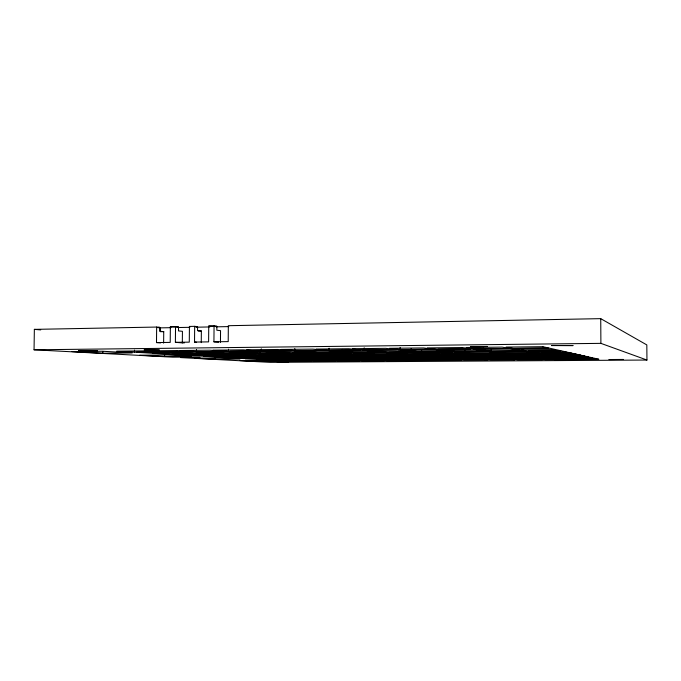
<?xml version="1.0" encoding="UTF-8"?>
<svg xmlns="http://www.w3.org/2000/svg" width="681" height="681" viewBox="0 0 681 681"><rect width="100%" height="100%" fill="white"/><g stroke="black" fill="none" stroke-linecap="round" stroke-linejoin="round"><path stroke-width="1.02" d="M399.424 353.499L408.379 354.418L437.04 354.171L428.834 353.243L398.394 353.396L398.402 351.319M400.13 349.532L389.455 348.306L423.531 347.948L433.21 349.2L400.13 349.532L400.13 347.438M412.269 350.928L421.539 351.992L452.593 351.711L444.208 350.621L411.205 350.809L411.205 348.681M417.759 355.38L409.341 354.512L437.926 354.273L445.629 355.15L417.759 355.38L417.759 353.311M421.539 351.992L421.539 349.94M364.19 349.898L352.46 348.698L385.71 348.349L396.495 349.574L364.19 349.898L364.19 347.829M329.085 350.247L316.35 349.072L348.808 348.732L360.641 349.932L329.085 350.247L329.093 348.204M336.039 354.06L346.552 354.937L374.065 354.707L364.233 353.805L334.831 353.958L334.839 351.924M343.599 351.583L354.699 352.613L384.407 352.341L374.116 351.294L342.322 351.473L342.33 349.387M277.933 352.213L290.693 353.201L319.151 352.937L307.122 351.932L276.469 352.103L276.486 350.068M294.788 350.596L281.1 349.447L312.783 349.115L325.62 350.281L294.788 350.596L294.796 348.57M228.51 351.26L213.042 350.162L243.27 349.847L257.963 350.962L228.51 351.26L228.518 349.183M245.739 354.852L258.346 355.686L284.258 355.465L272.247 354.614L244.292 354.75L244.309 352.664M257.069 361.475L239.933 360.564L263.811 360.402L280.214 361.33L257.069 361.475L257.077 359.457M273.251 352.137L259.538 351.09L230.169 351.379L244.615 352.409L274.724 352.247L287.561 353.226L259.699 353.482L259.716 351.43M261.274 350.936L246.675 349.804L277.618 349.481L291.4 350.63L261.274 350.936L261.283 348.825M175.536 326.701L175.383 342.322L189.284 342.143L189.429 326.437L194.672 326.335L194.528 342.066L208.616 341.879L208.744 326.071L214.064 325.969L213.928 341.811L228.212 341.615L228.331 325.697L600.736 318.648L646.822 344.918L646.95 360.036L270.229 362.352L180.465 357.576L200.01 357.423L192.706 357.014L172.931 357.176L34.05 349.796L34.356 329.374L156.656 327.059L156.494 342.577L170.207 342.398L170.361 326.795L175.536 326.701L178.524 327.025L178.49 330.906L182.431 331.315L182.321 342.883L184.432 342.858M196.469 351.583L180.184 350.502L209.722 350.196L225.266 351.294L196.469 351.583L196.486 349.523M194.672 326.335L197.575 326.667L197.541 330.574L201.363 330.983L201.261 342.637M210.361 352.741L195.064 351.728L166.964 352.017L182.934 353.005L212.012 352.843L226.356 353.788L199.627 354.035L199.644 352.026M215.085 352.818L229.352 353.762L256.635 353.516L243.032 352.554L213.442 352.707L213.459 350.604M215.026 359.227L194.57 358.129L220.312 357.934L239.933 359.04L215.026 359.227L215.034 357.755M214.064 325.969L216.881 326.31L216.847 330.242L220.55 330.651L220.457 342.381M134.48 352.205L116.672 351.175L144.9 350.877L162.035 351.932L134.48 352.205L134.506 350.085M154.859 353.396L170.514 354.307L196.69 354.06L181.648 353.141L153.072 353.294L153.089 351.234M156.656 327.059L159.737 327.382L159.694 331.238L163.738 331.638L163.627 343.13M157.362 327.552L160.41 327.867L160.367 331.69L163.738 331.638M164.564 356.529L139.716 355.193L167.628 354.946L191.506 356.299L164.564 356.529L164.589 354.103M102.891 353.226L72.05 351.575L102.499 351.251L132.199 352.937L102.891 353.226L102.916 351.43M158.035 327.408L159.737 327.382M178.524 327.025L170.361 326.795M195.49 326.71L197.575 326.667M216.881 326.31L208.744 326.071M160.41 327.867L170.931 327.672M178.294 327.535L189.863 327.323M196.179 327.203L209.85 326.948M216.166 326.829L228.79 326.599M198.248 331.043L201.363 330.983M34.05 349.796L600.897 343.36L646.95 360.036M474.631 348.783L509.354 348.434L502.067 347.123L466.238 347.497L474.631 348.783L474.623 346.74L470.665 346.476L487.324 346.467L474.614 346.757M516.888 349.787L510.129 348.578L475.525 348.919L483.323 350.111L517.611 349.923L523.902 351.055L491.41 351.353L484.157 350.238M495.513 352.537L488.635 351.507L456.977 351.796L464.714 352.809L496.253 352.647L502.689 353.618L472.801 353.873L465.549 352.92M153.072 353.294L136.396 352.324L163.874 352.043L179.92 353.03M188.501 355.354L202.368 356.154L227.292 355.95L213.979 355.124L186.917 355.261L172.199 354.401L198.307 354.163L212.455 355.031M269.012 360.036L279.023 360.615L300.789 360.47L257.333 359.355L280.01 359.193L290.106 359.815M184.653 353.107L199.627 354.035M216.83 355.099L230.084 355.925L255.494 355.712L242.819 354.878L215.315 355.005L201.244 354.137L227.897 353.89L241.363 354.775M293.69 359.866L303.232 360.453L325.365 360.309L282.555 359.176L305.624 359.006L315.218 359.636M213.442 352.707L198.214 351.702L226.935 351.413L241.466 352.443M244.292 354.75L230.885 353.865L258.099 353.618L270.876 354.52M318.785 359.687L327.842 360.292L350.34 360.138L308.212 358.989L331.698 358.819L340.755 359.457M246.164 352.52L259.699 353.482M275.226 354.588L287.169 355.439L313.592 355.218L302.279 354.35L273.856 354.495L261.155 353.584L288.948 353.337L300.985 354.256M344.314 359.508L352.86 360.121L375.742 359.968L334.328 358.802L358.223 358.632L366.744 359.279M276.469 352.103L262.84 351.055L292.881 350.749L305.743 351.822M305.318 354.324L316.563 355.193L343.522 354.963L332.932 354.086L304.032 354.231L292.064 353.303L320.445 353.047L331.724 353.984M370.277 359.33L378.304 359.951L401.577 359.789L360.904 358.606L385.233 358.436L393.175 359.091M156.494 342.577L160.571 342.892M175.383 342.322L182.321 342.883M310.4 351.907L322.351 352.911L351.43 352.639L340.245 351.617L309.029 351.788L296.261 350.715L326.999 350.409L338.959 351.498M334.831 353.958L323.637 353.013L352.63 352.749L363.101 353.703M396.7 359.151L404.182 359.772L427.855 359.619L420.875 358.981L395.848 359.074L387.957 358.41L412.729 358.24L420.083 358.904M34.356 329.374L40.715 329.902M194.528 342.066L196.451 342.228M213.928 341.811L218.592 342.22M342.322 351.473L330.455 350.375L361.909 350.06L372.933 351.175M367.399 353.779L377.146 354.682L405.229 354.443L396.189 353.533L366.276 353.677L355.891 352.724L385.514 352.452L395.15 353.422M423.591 358.964L430.503 359.602L454.585 359.44L448.192 358.793L422.799 358.887L415.504 358.215L440.726 358.036L447.468 358.717M377.546 351.26L387.753 352.307L418.125 352.026L408.762 350.962L376.372 351.141L365.45 350.025L397.653 349.702L407.681 350.843M398.394 353.396L388.842 352.417L419.13 352.137L427.889 353.133M450.95 358.768L457.283 359.423L481.782 359.253L476.002 358.598L450.235 358.7L443.552 358.019L469.235 357.831L475.338 358.521M411.205 350.809L401.271 349.668L434.248 349.336L443.237 350.502M432.129 353.209L440.258 354.146L469.515 353.899L462.178 352.954L431.201 353.107L422.535 352.111L453.495 351.83L461.335 352.843M478.811 358.581L484.531 359.236L509.465 359.066L504.306 358.402L478.156 358.504L472.112 357.806L498.271 357.619L503.719 358.325M447.792 350.587L456.083 351.677L487.843 351.387L480.48 350.272L446.847 350.468L437.951 349.293L471.729 348.961L479.637 350.153M507.166 358.385L512.257 359.049L537.641 358.878L533.129 358.206L506.587 358.308L501.207 357.602L527.86 357.406L532.619 358.121M499.701 352.622L506.043 353.592L536.568 353.337L531.078 352.341L498.969 352.511L492.193 351.473L524.574 351.175L530.448 352.23M536.041 358.18L540.484 358.861L566.32 358.691L562.489 358.002L535.538 358.104L530.848 357.389L558.003 357.193L562.046 357.917M521.374 349.889L527.554 351.021L560.795 350.715L555.636 349.557L520.659 349.753L514.019 348.536L549.49 348.178L555.041 349.421M534.602 352.315L539.999 353.303L571.18 353.039L566.686 352.034L533.981 352.196L528.218 351.141L561.348 350.834L566.166 351.915M565.451 357.976L569.214 358.666L595.509 358.495L592.385 357.789L565.026 357.9L561.05 357.167L588.725 356.972L592.027 357.712M600.736 318.648L600.897 343.36M491.41 349.251L491.41 351.353M483.314 348.042L483.323 350.111M464.714 350.689L464.714 352.809M324.309 361.313L334.456 361.347L324.309 361.313M609.12 359.517L623.353 359.474L609.12 359.517M78.664 350.536L97.451 350.775L78.664 350.536M144.253 349.881L159.311 350.077L144.253 349.881M552.282 345.471L551.619 345.582L573.104 345.573L552.282 345.471M554.819 359.84L565.57 359.883L554.819 359.84M276.614 361.568L288.812 361.679L276.614 361.568M176.941 350.536L148.066 350.843L165.134 351.898L193.302 351.617L176.941 350.536M462.305 347.54L427.37 347.906L436.93 349.166L470.818 348.825L462.305 347.54M542.859 346.697L506.102 347.08L513.261 348.391L548.843 348.034L542.859 346.697M228.722 356.035L203.857 356.248L216.941 357.006L241.278 356.81L228.722 356.035M256.865 355.797L231.514 356.01L244.011 356.784L268.808 356.589L256.865 355.797M285.552 355.559L259.708 355.771L271.591 356.563L296.865 356.359L285.552 355.559M314.818 355.312L288.455 355.533L299.708 356.333L325.467 356.129L314.818 355.312M344.663 355.056L317.772 355.286L328.361 356.103L354.631 355.891L344.663 355.056M375.12 354.801L347.685 355.031L357.576 355.865L384.365 355.644L375.12 354.801M406.199 354.546L378.202 354.775L387.37 355.627L414.695 355.397L406.199 354.546M470.307 354.001L441.135 354.248L448.762 355.124L477.202 354.895L470.307 354.001M503.378 353.72L473.584 353.975L480.394 354.869L509.422 354.631L503.378 353.72M537.156 353.439L506.724 353.694L512.674 354.605L542.306 354.367L537.156 353.439M571.665 353.15L540.578 353.413L545.634 354.341L575.879 354.094L571.665 353.15M242.64 356.895L218.354 357.091L230.723 357.806L254.498 357.619L242.64 356.895M270.102 356.665L245.356 356.87L257.163 357.602L281.381 357.414L270.102 356.665M298.091 356.444L272.877 356.648L284.096 357.389L308.765 357.202L298.091 356.444M326.616 356.214L300.917 356.418L311.532 357.176L336.669 356.98L326.616 356.214M355.703 355.976L329.502 356.189L339.487 356.955L365.093 356.759L355.703 355.976M385.361 355.737L358.64 355.95L367.97 356.733L394.069 356.529L385.361 355.737M415.606 355.491L388.357 355.712L396.997 356.512L423.608 356.299L415.606 355.491M446.464 355.244L418.67 355.465L426.587 356.282L453.716 356.069L446.464 355.244M477.943 354.988L449.579 355.218L456.764 356.044L484.421 355.831L477.943 354.988M510.069 354.733L481.127 354.963L487.528 355.805L515.738 355.584L510.069 354.733M542.859 354.469L513.321 354.707L518.905 355.559L547.694 355.337L542.859 354.469M576.33 354.197L546.171 354.435L550.92 355.312L580.289 355.082L576.33 354.197M255.784 357.704L232.059 357.883L243.764 358.564L267.012 358.393L255.784 357.704M282.606 357.491L258.44 357.678L269.616 358.368L293.273 358.197L282.606 357.491M309.923 357.278L285.313 357.474L295.929 358.172L320.019 357.993L309.923 357.278M337.75 357.065L312.681 357.261L322.717 357.976L347.25 357.789L337.75 357.065M366.114 356.844L340.568 357.04L350 357.772L374.976 357.585L366.114 356.844M395.014 356.623L368.974 356.818L377.785 357.559L403.229 357.372L395.014 356.623M424.467 356.393L397.934 356.597L406.08 357.346L432.009 357.15L424.467 356.393M454.499 356.154L427.447 356.367L434.921 357.133L461.335 356.938L454.499 356.154M485.119 355.916L457.538 356.137L464.306 356.912L491.231 356.708L485.119 355.916M516.351 355.678L488.217 355.899L494.253 356.691L521.697 356.478L516.351 355.678M548.214 355.431L519.509 355.652L524.779 356.461L552.759 356.248L548.214 355.431M580.714 355.176L551.431 355.405L555.9 356.223L584.434 356.01L580.714 355.176M268.22 358.461L245.032 358.64L256.133 359.287L278.861 359.117L268.22 358.461M294.43 358.266L270.825 358.444L281.406 359.1L304.535 358.938L294.43 358.266M321.109 358.07L297.078 358.249L307.131 358.913L330.66 358.742L321.109 358.07M348.272 357.865L323.798 358.053L333.298 358.725L357.253 358.555L348.272 357.865M375.938 357.661L351.013 357.848L359.943 358.538L384.322 358.359L375.938 357.661M404.114 357.448L378.73 357.644L387.063 358.342L411.886 358.163L404.114 357.448M432.827 357.236L406.966 357.431L414.669 358.138L439.952 357.959L432.827 357.236M462.076 357.014L435.729 357.21L442.786 357.934L468.537 357.746L462.076 357.014M491.886 356.793L465.029 356.997L471.422 357.729L497.649 357.542L491.886 356.793M522.276 356.572L494.9 356.776L500.595 357.516L527.315 357.329L522.276 356.572M553.253 356.333L525.34 356.546L530.312 357.304L557.535 357.108L553.253 356.333M584.834 356.103L556.386 356.316L560.591 357.082L588.341 356.887L584.834 356.103M301.836 360.53L280.112 360.683L289.646 361.236L310.962 361.092L301.836 360.53M326.344 360.368L304.262 360.521L313.345 361.083L335.009 360.939L326.344 360.368M351.268 360.206L328.821 360.351L337.435 360.921L359.449 360.785L351.268 360.206M376.619 360.036L353.788 360.189L361.917 360.768L384.297 360.624L376.619 360.036M402.394 359.857L379.172 360.019L386.799 360.607L409.553 360.453L402.394 359.857M428.604 359.687L404.991 359.84L412.099 360.436L435.227 360.292L428.604 359.687M455.274 359.508L431.252 359.67L437.823 360.275L461.343 360.121L455.274 359.508M482.412 359.33L457.972 359.491L463.982 360.104L487.902 359.951L482.412 359.33M510.026 359.142L485.153 359.304L490.584 359.934L514.913 359.772L510.026 359.142M538.126 358.955L512.81 359.125L517.637 359.755L542.391 359.594L538.126 358.955M566.728 358.759L540.961 358.938L545.166 359.577L570.355 359.415L566.728 358.759M595.849 358.564L569.614 358.742L573.181 359.398L598.812 359.227L595.849 358.564"/></g></svg>
